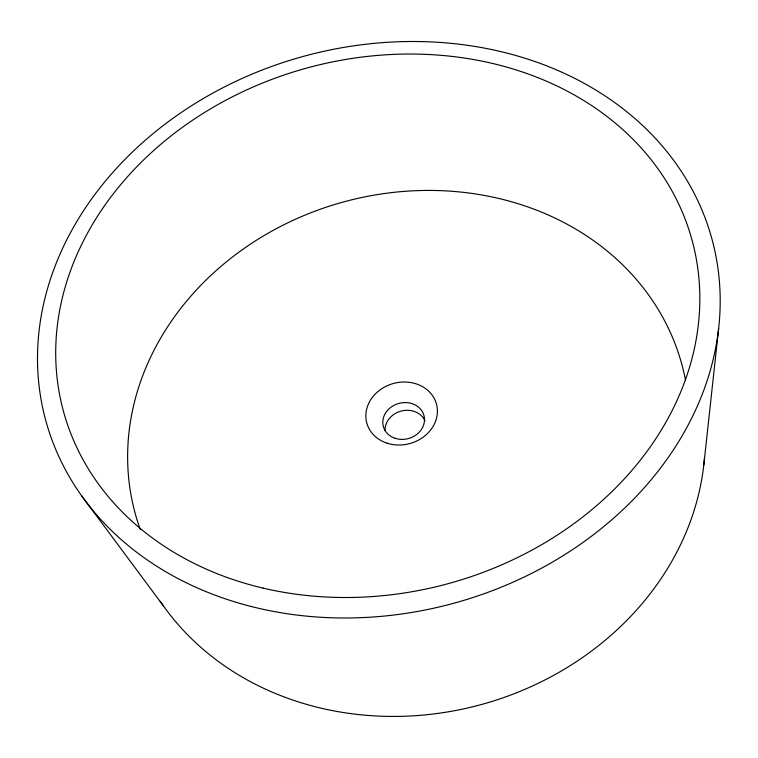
<?xml version="1.0" encoding="UTF-8"?>
<svg xmlns="http://www.w3.org/2000/svg" width="758" height="758" viewBox="0 0 758 758"><rect width="100%" height="100%" fill="white"/><g stroke="black" fill="none" stroke-linecap="round" stroke-linejoin="round"><path stroke-width="1.14" d="M703.822 464.844L718.631 328.555M81.476 495.599L163.614 606.173M704.495 457.965A294.426 257.256 -15.2 0 1 478.175 705.385A294.426 257.256 -15.2 0 1 160.222 601.284M140.202 529.321A283.303 245.668 -15.2 0 1 343.781 201.874A283.303 245.668 -15.2 0 1 685.583 380.563M385.064 430.525A20.836 18.088 -15.2 0 1 401.598 410.95A20.836 18.088 -15.2 0 1 425.011 420.832M251.296 606.514A345.231 283.587 -15.2 0 0 716.822 261.074A345.231 283.587 -15.2 0 0 168.418 121.621A345.231 283.587 -15.2 0 0 251.296 606.514M262.988 588.094A325.741 267.318 -15.2 0 0 695.759 256.033A325.741 267.318 -15.2 0 0 174.558 133.19A325.741 267.318 -15.2 0 0 262.988 588.094M387.158 443.212A36.109 31.135 -15.2 0 0 437.205 407.795A36.109 31.135 -15.2 0 0 380.497 389.565A36.109 31.135 -15.2 0 0 387.158 443.212M395.126 438.295A21.034 18.201 -15.2 0 0 424.395 417.762A21.034 18.201 -15.2 0 0 391.422 406.904A21.034 18.201 -15.2 0 0 395.126 438.295"/></g></svg>
